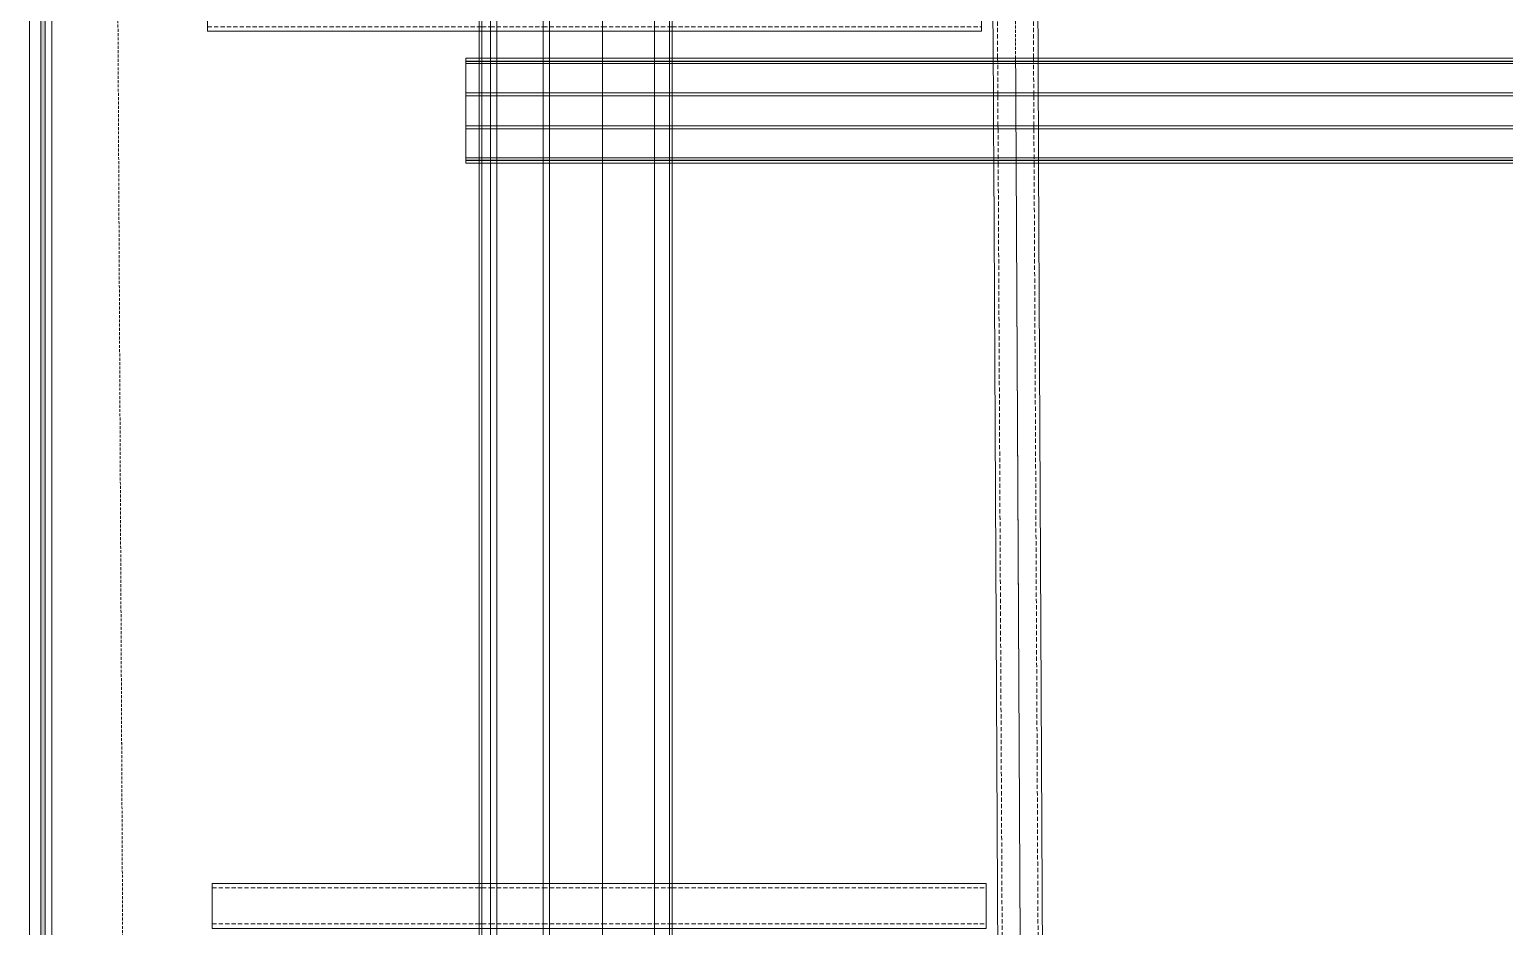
# Model space of a CAD drawing. Header units: centimetres. Extents: x -1906 to 5208, y -261 to 2955.
# Drawn here: x 1109.3 to 1273.7, y 629.8 to 729.8 of the extents above; entities that cross this region are included whole.
import ezdxf

# ---------------------------------------------------------------- set-up
doc = ezdxf.new("R2010")
doc.units = ezdxf.units.CM
doc.linetypes.add('_Overhead_2_', pattern=[0.47625, 0.3175, -0.15875])
doc.linetypes.add('Hidden', pattern=[0.714375, 0.47625, -0.238125])
for name, color, linetype, lineweight in [('A-FLOR', 7, 'Continuous', 18), ('A-WALL', 7, 'Continuous', 18), ('A-WALL-PATT', 7, 'Continuous', 50), ('S-BEAM', 7, 'Continuous', 18)]:
    doc.layers.add(name, color=color, linetype=linetype, lineweight=lineweight)

# ---------------------------------------------------------------- blocks, each defined once
blk = doc.blocks.new('Costanera Perfil Z - Parametrizado - h_22cm-V75-Planta Bodega almacenamiento insumos')
at = {"layer": 'S-BEAM', "color": 254, "lineweight": 9, "true_color": 0xcccccc}
for p, q in [((-5.84, 671.79), (-5.84, -2399.57)), ((-5.54, 671.79), (-5.54, -2399.57)), ((-5.5, -2399.57), (-5.5, 671.79)), ((-5.26, 671.79), (-5.26, -2399.57)), ((1.67, 671.79), (1.67, -2399.57)), ((2.01, 671.79), (2.01, -2399.57)), ((-2.01, -1595.08), (-2.01, -2384.34)), ((-1.67, -1595.08), (-1.67, -2384.34)), ((5.26, -1595.08), (5.26, -2384.34)), ((5.5, -1595.08), (5.5, -2384.34)), ((5.54, -1595.08), (5.54, -2384.34)), ((5.84, -1595.08), (5.84, -2384.34)), ((-2.01, -2384.34), (-2.01, -2396.84)), ((-1.67, -2384.34), (-1.67, -2396.84)), ((5.26, -2384.34), (5.26, -2396.84)), ((5.5, -2384.34), (5.5, -2396.84)), ((5.54, -2384.34), (5.54, -2396.84)), ((5.84, -2384.34), (5.84, -2396.84)), ((-2.01, -2396.84), (-2.01, -2399.57)), ((-1.67, -2396.84), (-1.67, -2399.57)), ((5.26, -2396.84), (5.26, -2399.57)), ((5.5, -2396.84), (5.5, -2399.57)), ((5.54, -2396.84), (5.54, -2399.57)), ((5.84, -2396.84), (5.84, -2399.57)), ((-5.5, -2399.57), (-5.84, -2399.57)), ((-5.84, -2399.57), (-5.54, -2399.57)), ((-5.5, -2399.57), (-5.26, -2399.57)), ((2.01, -2399.57), (-5.5, -2399.57)), ((-5.26, -2399.57), (1.67, -2399.57)), ((1.67, -2399.57), (-2.01, -2399.57)), ((-2.01, -2399.57), (-1.67, -2399.57)), ((-1.67, -2399.57), (1.67, -2399.57)), ((1.67, -2399.57), (-1.67, -2399.57)), ((-1.67, -2399.57), (1.67, -2399.57)), ((1.67, -2399.57), (2.01, -2399.57)), ((2.01, -2399.57), (1.67, -2399.57)), ((1.67, -2399.57), (2.01, -2399.57)), ((2.01, -2399.57), (5.5, -2399.57)), ((5.26, -2399.57), (2.01, -2399.57)), ((5.54, -2399.57), (5.26, -2399.57)), ((5.54, -2399.57), (5.84, -2399.57)), ((5.84, -2399.57), (5.54, -2399.57))]:
    blk.add_line(p, q, dxfattribs=at)
blk = doc.blocks.new('Costanera Perfil Z - Parametrizado - h_22cm-1857671-Planta Bodega almacenamiento insumos')
at = {"layer": 'S-BEAM', "color": 254, "lineweight": 9, "true_color": 0xcccccc}
for p, q in [((-10.75, 475.84), (-10.75, -13.52)), ((-10.75, 475.84), (-10.75, -13.52)), ((-10.45, 475.84), (-10.45, -13.52)), ((-10.45, 475.84), (-10.45, -13.52)), ((8.8, 475.84), (8.8, -13.52)), ((8.8, 475.84), (8.8, -13.52)), ((10.45, 475.84), (10.45, -13.52)), ((10.45, 475.84), (10.45, -13.52)), ((10.75, -13.52), (10.75, 475.84)), ((10.75, 475.84), (10.75, -13.52)), ((-8.8, -8.17), (-8.8, -13.52)), ((-8.8, -8.17), (-8.8, -13.52)), ((-10.75, -13.52), (-10.75, -17.34)), ((-10.75, -13.52), (-10.75, -17.34)), ((-10.45, -13.52), (-10.45, -17.34)), ((-10.45, -13.52), (-10.45, -17.34)), ((-8.8, -13.52), (-8.8, -17.34)), ((-8.8, -13.52), (-8.8, -17.34)), ((8.8, -13.52), (8.8, -17.34)), ((8.8, -13.52), (8.8, -17.34)), ((10.45, -13.52), (10.45, -17.34)), ((10.45, -13.52), (10.45, -17.34)), ((10.75, -17.34), (10.75, -13.52)), ((10.75, -13.52), (10.75, -17.34)), ((-10.75, -17.34), (-10.75, -17.69)), ((-10.75, -17.34), (-10.75, -17.69)), ((-10.75, -17.69), (-10.75, -21.02)), ((-10.75, -17.69), (-10.75, -21.02)), ((-10.45, -17.34), (-10.45, -17.69)), ((-10.45, -17.34), (-10.45, -17.69)), ((-10.45, -17.69), (-10.45, -21.02)), ((-10.45, -17.69), (-10.45, -21.02)), ((-8.8, -17.34), (-8.8, -17.69)), ((-8.8, -17.34), (-8.8, -17.69)), ((-8.8, -17.69), (-8.8, -21.02)), ((-8.8, -17.69), (-8.8, -21.02)), ((8.8, -17.34), (8.8, -17.69)), ((8.8, -17.34), (8.8, -17.69)), ((8.8, -17.69), (8.8, -21.02)), ((8.8, -17.69), (8.8, -21.02)), ((10.45, -17.34), (10.45, -17.69)), ((10.45, -17.34), (10.45, -17.69)), ((10.45, -17.69), (10.45, -21.02)), ((10.45, -17.69), (10.45, -21.02)), ((10.75, -17.69), (10.75, -17.34)), ((10.75, -17.34), (10.75, -17.69)), ((10.75, -21.02), (10.75, -17.69)), ((10.75, -17.69), (10.75, -21.02)), ((-10.75, -21.02), (-10.75, -21.37)), ((-10.75, -21.02), (-10.75, -21.37)), ((-10.45, -21.02), (-10.45, -21.37)), ((-10.45, -21.02), (-10.45, -21.37)), ((-8.8, -21.02), (-8.8, -21.37)), ((-8.8, -21.02), (-8.8, -21.37)), ((8.8, -21.02), (8.8, -21.37)), ((8.8, -21.02), (8.8, -21.37)), ((10.45, -21.02), (10.45, -21.37)), ((10.45, -21.02), (10.45, -21.37)), ((10.75, -21.37), (10.75, -21.02)), ((10.75, -21.02), (10.75, -21.37)), ((-10.75, -21.37), (-10.75, -25.2)), ((-10.75, -21.37), (-10.75, -25.2)), ((-10.45, -21.37), (-10.45, -25.2)), ((-10.45, -21.37), (-10.45, -25.2)), ((-8.8, -21.37), (-8.8, -25.2)), ((-8.8, -21.37), (-8.8, -25.2)), ((8.8, -21.37), (8.8, -25.2)), ((8.8, -21.37), (8.8, -25.2)), ((10.45, -21.37), (10.45, -25.2)), ((10.45, -21.37), (10.45, -25.2)), ((10.75, -25.2), (10.75, -21.37)), ((10.75, -21.37), (10.75, -25.2)), ((-10.75, -25.2), (-10.75, -164.73)), ((-10.75, -25.2), (-10.75, -164.73)), ((-10.45, -25.2), (-10.45, -164.73)), ((-10.45, -25.2), (-10.45, -164.73)), ((-8.8, -25.2), (-8.8, -164.73)), ((-8.8, -25.2), (-8.8, -164.73)), ((8.8, -25.2), (8.8, -164.73)), ((8.8, -25.2), (8.8, -164.73)), ((10.45, -25.2), (10.45, -164.73)), ((10.45, -25.2), (10.45, -164.73)), ((10.75, -164.73), (10.75, -25.2)), ((10.75, -25.2), (10.75, -164.73))]:
    blk.add_line(p, q, dxfattribs=at)
blk = doc.blocks.new('Costanera Perfil Z - Parametrizado - h_22cm-V80-Planta Bodega almacenamiento insumos')
at = {"layer": 'S-BEAM', "color": 254, "lineweight": 9, "true_color": 0xcccccc}
for p, q in [((-10.75, 475.75), (-10.75, -13.52)), ((-10.75, 475.75), (-10.75, -13.52)), ((-10.45, 475.75), (-10.45, -13.52)), ((-10.45, 475.75), (-10.45, -13.52)), ((8.8, 475.75), (8.8, -13.52)), ((8.8, 475.75), (8.8, -13.52)), ((10.45, 475.75), (10.45, -13.52)), ((10.45, 475.75), (10.45, -13.52)), ((10.75, -13.52), (10.75, 475.75)), ((10.75, 475.75), (10.75, -13.52)), ((-8.8, -8.17), (-8.8, -13.52)), ((-8.8, -8.17), (-8.8, -13.52)), ((-10.75, -13.52), (-10.75, -17.34)), ((-10.75, -13.52), (-10.75, -17.34)), ((-10.45, -13.52), (-10.45, -17.34)), ((-10.45, -13.52), (-10.45, -17.34)), ((-8.8, -13.52), (-8.8, -17.34)), ((-8.8, -13.52), (-8.8, -17.34)), ((8.8, -13.52), (8.8, -17.34)), ((8.8, -13.52), (8.8, -17.34)), ((10.45, -13.52), (10.45, -17.34)), ((10.45, -13.52), (10.45, -17.34)), ((10.75, -17.34), (10.75, -13.52)), ((10.75, -13.52), (10.75, -17.34)), ((-10.75, -17.34), (-10.75, -17.69)), ((-10.75, -17.34), (-10.75, -17.69)), ((-10.75, -17.69), (-10.75, -21.02)), ((-10.75, -17.69), (-10.75, -21.02)), ((-10.45, -17.34), (-10.45, -17.69)), ((-10.45, -17.34), (-10.45, -17.69)), ((-10.45, -17.69), (-10.45, -21.02)), ((-10.45, -17.69), (-10.45, -21.02)), ((-8.8, -17.34), (-8.8, -17.69)), ((-8.8, -17.34), (-8.8, -17.69)), ((-8.8, -17.69), (-8.8, -21.02)), ((-8.8, -17.69), (-8.8, -21.02)), ((8.8, -17.34), (8.8, -17.69)), ((8.8, -17.34), (8.8, -17.69)), ((8.8, -17.69), (8.8, -21.02)), ((8.8, -17.69), (8.8, -21.02)), ((10.45, -17.34), (10.45, -17.69)), ((10.45, -17.34), (10.45, -17.69)), ((10.45, -17.69), (10.45, -21.02)), ((10.45, -17.69), (10.45, -21.02)), ((10.75, -17.69), (10.75, -17.34)), ((10.75, -17.34), (10.75, -17.69)), ((10.75, -21.02), (10.75, -17.69)), ((10.75, -17.69), (10.75, -21.02)), ((-10.75, -21.02), (-10.75, -21.37)), ((-10.75, -21.02), (-10.75, -21.37)), ((-10.45, -21.02), (-10.45, -21.37)), ((-10.45, -21.02), (-10.45, -21.37)), ((-8.8, -21.02), (-8.8, -21.37)), ((-8.8, -21.02), (-8.8, -21.37)), ((8.8, -21.02), (8.8, -21.37)), ((8.8, -21.02), (8.8, -21.37)), ((10.45, -21.02), (10.45, -21.37)), ((10.45, -21.02), (10.45, -21.37)), ((10.75, -21.37), (10.75, -21.02)), ((10.75, -21.02), (10.75, -21.37)), ((-10.75, -21.37), (-10.75, -25.2)), ((-10.75, -21.37), (-10.75, -25.2)), ((-10.45, -21.37), (-10.45, -25.2)), ((-10.45, -21.37), (-10.45, -25.2)), ((-8.8, -21.37), (-8.8, -25.2)), ((-8.8, -21.37), (-8.8, -25.2)), ((8.8, -21.37), (8.8, -25.2)), ((8.8, -21.37), (8.8, -25.2)), ((10.45, -21.37), (10.45, -25.2)), ((10.45, -21.37), (10.45, -25.2)), ((10.75, -25.2), (10.75, -21.37)), ((10.75, -21.37), (10.75, -25.2)), ((-10.75, -25.2), (-10.75, -164.73)), ((-10.75, -25.2), (-10.75, -164.73)), ((-10.45, -25.2), (-10.45, -164.73)), ((-10.45, -25.2), (-10.45, -164.73)), ((-8.8, -25.2), (-8.8, -164.73)), ((-8.8, -25.2), (-8.8, -164.73)), ((8.8, -25.2), (8.8, -164.73)), ((8.8, -25.2), (8.8, -164.73)), ((10.45, -25.2), (10.45, -164.73)), ((10.45, -25.2), (10.45, -164.73)), ((10.75, -164.73), (10.75, -25.2)), ((10.75, -25.2), (10.75, -164.73))]:
    blk.add_line(p, q, dxfattribs=at)
blk = doc.blocks.new('Costanera Perfil Z - Parametrizado - h_22cm-1857643-Planta Bodega almacenamiento insumos')
at = {"layer": 'S-BEAM', "color": 254, "lineweight": 9, "true_color": 0xcccccc}
for p, q in [((-10.75, 476.93), (-10.75, -12.12)), ((-10.75, 476.93), (-10.75, -12.12)), ((-10.45, 476.93), (-10.45, -12.12)), ((-10.45, 476.93), (-10.45, -12.12)), ((8.8, 476.93), (8.8, -12.12)), ((8.8, 476.93), (8.8, -12.12)), ((10.45, 476.93), (10.45, -12.12)), ((10.45, 476.93), (10.45, -12.12)), ((10.75, -12.12), (10.75, 476.93)), ((10.75, 476.93), (10.75, -12.12)), ((-8.8, -6.77), (-8.8, -12.12)), ((-8.8, -6.77), (-8.8, -12.12)), ((-10.75, -12.12), (-10.75, -15.95)), ((-10.75, -12.12), (-10.75, -15.95)), ((-10.45, -12.12), (-10.45, -15.95)), ((-10.45, -12.12), (-10.45, -15.95)), ((-8.8, -12.12), (-8.8, -15.95)), ((-8.8, -12.12), (-8.8, -15.95)), ((8.8, -12.12), (8.8, -15.95)), ((8.8, -12.12), (8.8, -15.95)), ((10.45, -12.12), (10.45, -15.95)), ((10.45, -12.12), (10.45, -15.95)), ((10.75, -15.95), (10.75, -12.12)), ((10.75, -12.12), (10.75, -15.95)), ((-10.75, -15.95), (-10.75, -16.3)), ((-10.75, -15.95), (-10.75, -16.3)), ((-10.75, -16.3), (-10.75, -19.63)), ((-10.75, -16.3), (-10.75, -19.63)), ((-10.45, -15.95), (-10.45, -16.3)), ((-10.45, -15.95), (-10.45, -16.3)), ((-10.45, -16.3), (-10.45, -19.63)), ((-10.45, -16.3), (-10.45, -19.63)), ((-8.8, -15.95), (-8.8, -16.3)), ((-8.8, -15.95), (-8.8, -16.3)), ((-8.8, -16.3), (-8.8, -19.63)), ((-8.8, -16.3), (-8.8, -19.63)), ((8.8, -15.95), (8.8, -16.3)), ((8.8, -15.95), (8.8, -16.3)), ((8.8, -16.3), (8.8, -19.63)), ((8.8, -16.3), (8.8, -19.63)), ((10.45, -15.95), (10.45, -16.3)), ((10.45, -15.95), (10.45, -16.3)), ((10.45, -16.3), (10.45, -19.63)), ((10.45, -16.3), (10.45, -19.63)), ((10.75, -16.3), (10.75, -15.95)), ((10.75, -15.95), (10.75, -16.3)), ((10.75, -19.63), (10.75, -16.3)), ((10.75, -16.3), (10.75, -19.63)), ((-10.75, -19.63), (-10.75, -19.98)), ((-10.75, -19.63), (-10.75, -19.98)), ((-10.45, -19.63), (-10.45, -19.98)), ((-10.45, -19.63), (-10.45, -19.98)), ((-8.8, -19.63), (-8.8, -19.98)), ((-8.8, -19.63), (-8.8, -19.98)), ((8.8, -19.63), (8.8, -19.98)), ((8.8, -19.63), (8.8, -19.98)), ((10.45, -19.63), (10.45, -19.98)), ((10.45, -19.63), (10.45, -19.98)), ((10.75, -19.98), (10.75, -19.63)), ((10.75, -19.63), (10.75, -19.98)), ((-10.75, -19.98), (-10.75, -23.8)), ((-10.75, -19.98), (-10.75, -23.8)), ((-10.45, -19.98), (-10.45, -23.8)), ((-10.45, -19.98), (-10.45, -23.8)), ((-8.8, -19.98), (-8.8, -23.8)), ((-8.8, -19.98), (-8.8, -23.8)), ((8.8, -19.98), (8.8, -23.8)), ((8.8, -19.98), (8.8, -23.8)), ((10.45, -19.98), (10.45, -23.8)), ((10.45, -19.98), (10.45, -23.8)), ((10.75, -23.8), (10.75, -19.98)), ((10.75, -19.98), (10.75, -23.8)), ((-10.75, -23.8), (-10.75, -163.34)), ((-10.75, -23.8), (-10.75, -163.34)), ((-10.45, -23.8), (-10.45, -163.34)), ((-10.45, -23.8), (-10.45, -163.34)), ((-8.8, -23.8), (-8.8, -163.34)), ((-8.8, -23.8), (-8.8, -163.34)), ((8.8, -23.8), (8.8, -163.34)), ((8.8, -23.8), (8.8, -163.34)), ((10.45, -23.8), (10.45, -163.34)), ((10.45, -23.8), (10.45, -163.34)), ((10.75, -163.34), (10.75, -23.8)), ((10.75, -23.8), (10.75, -163.34))]:
    blk.add_line(p, q, dxfattribs=at)
blk = doc.blocks.new('Costanera Perfil Z - Parametrizado - h_22cm-1857615-Planta Bodega almacenamiento insumos')
at = {"layer": 'S-BEAM', "color": 254, "lineweight": 9, "true_color": 0xcccccc}
for p, q in [((8.8, 335.62), (8.8, -12.82)), ((8.8, 335.62), (8.8, -12.82)), ((10.45, 335.62), (10.45, -12.82)), ((10.75, -12.82), (10.75, 335.62)), ((-10.75, -9.68), (-10.75, -12.82)), ((-10.75, -9.77), (-10.75, -12.82)), ((-10.45, -9.77), (-10.45, -12.82)), ((-10.45, -9.77), (-10.45, -12.82)), ((-8.8, -9.77), (-8.8, -12.82)), ((-8.8, -9.77), (-8.8, -12.82)), ((10.45, -9.68), (10.45, -12.82)), ((10.75, -9.77), (10.75, -12.82)), ((-10.75, -12.82), (-10.75, -16.65)), ((-10.75, -12.82), (-10.75, -16.65)), ((-10.45, -12.82), (-10.45, -16.65)), ((-10.45, -12.82), (-10.45, -16.65)), ((-8.8, -12.82), (-8.8, -16.65)), ((-8.8, -12.82), (-8.8, -16.65)), ((8.8, -12.82), (8.8, -16.65)), ((8.8, -12.82), (8.8, -16.65)), ((10.45, -12.82), (10.45, -16.65)), ((10.45, -12.82), (10.45, -16.65)), ((10.75, -16.65), (10.75, -12.82)), ((10.75, -12.82), (10.75, -16.65)), ((-10.75, -16.65), (-10.75, -16.99)), ((-10.75, -16.65), (-10.75, -16.99)), ((-10.75, -16.99), (-10.75, -20.33)), ((-10.75, -16.99), (-10.75, -20.33)), ((-10.45, -16.65), (-10.45, -16.99)), ((-10.45, -16.65), (-10.45, -16.99)), ((-10.45, -16.99), (-10.45, -20.33)), ((-10.45, -16.99), (-10.45, -20.33)), ((-8.8, -16.65), (-8.8, -16.99)), ((-8.8, -16.65), (-8.8, -16.99)), ((-8.8, -16.99), (-8.8, -20.33)), ((-8.8, -16.99), (-8.8, -20.33)), ((8.8, -16.65), (8.8, -16.99)), ((8.8, -16.65), (8.8, -16.99)), ((8.8, -16.99), (8.8, -20.33)), ((8.8, -16.99), (8.8, -20.33)), ((10.45, -16.65), (10.45, -16.99)), ((10.45, -16.65), (10.45, -16.99)), ((10.45, -16.99), (10.45, -20.33)), ((10.45, -16.99), (10.45, -20.33)), ((10.75, -16.99), (10.75, -16.65)), ((10.75, -16.65), (10.75, -16.99)), ((10.75, -20.33), (10.75, -16.99)), ((10.75, -16.99), (10.75, -20.33)), ((-10.75, -20.33), (-10.75, -20.67)), ((-10.75, -20.33), (-10.75, -20.67)), ((-10.75, -20.67), (-10.75, -24.5)), ((-10.75, -20.67), (-10.75, -24.5)), ((-10.45, -20.33), (-10.45, -20.67)), ((-10.45, -20.33), (-10.45, -20.67)), ((-10.45, -20.67), (-10.45, -24.5)), ((-10.45, -20.67), (-10.45, -24.5)), ((-8.8, -20.33), (-8.8, -20.67)), ((-8.8, -20.33), (-8.8, -20.67)), ((-8.8, -20.67), (-8.8, -24.5)), ((-8.8, -20.67), (-8.8, -24.5)), ((8.8, -20.33), (8.8, -20.67)), ((8.8, -20.33), (8.8, -20.67)), ((8.8, -20.67), (8.8, -24.5)), ((8.8, -20.67), (8.8, -24.5)), ((10.45, -20.33), (10.45, -20.67)), ((10.45, -20.33), (10.45, -20.67)), ((10.45, -20.67), (10.45, -24.5)), ((10.45, -20.67), (10.45, -24.5)), ((10.75, -20.67), (10.75, -20.33)), ((10.75, -20.33), (10.75, -20.67)), ((10.75, -24.5), (10.75, -20.67)), ((10.75, -20.67), (10.75, -24.5)), ((-10.75, -24.5), (-10.75, -104.93)), ((-10.75, -24.5), (-10.75, -104.84)), ((-10.45, -24.5), (-10.45, -104.84)), ((-10.45, -24.5), (-10.45, -104.84)), ((-8.8, -24.5), (-8.8, -104.84)), ((-8.8, -24.5), (-8.8, -104.84)), ((8.8, -24.5), (8.8, -164.04)), ((8.8, -24.5), (8.8, -164.04)), ((10.45, -24.5), (10.45, -164.04)), ((10.45, -24.5), (10.45, -104.93)), ((10.75, -164.04), (10.75, -24.5)), ((10.75, -24.5), (10.75, -104.84)), ((-10.75, -105.15), (-10.75, -105.28)), ((-10.75, -105.15), (-10.75, -105.28)), ((-10.45, -105.15), (-10.45, -105.28)), ((-10.45, -105.15), (-10.45, -105.28)), ((-8.8, -105.15), (-8.8, -105.28)), ((-8.8, -105.15), (-8.8, -105.28)), ((10.75, -105.08), (10.75, -105.2)), ((-10.75, -105.36), (-10.75, -105.51)), ((-10.75, -105.36), (-10.75, -105.51)), ((-10.75, -105.59), (-10.75, -108.85)), ((-10.75, -105.59), (-10.75, -108.85)), ((-10.45, -105.36), (-10.45, -105.51)), ((-10.45, -105.36), (-10.45, -105.51)), ((-10.45, -105.59), (-10.45, -108.85)), ((-10.45, -105.59), (-10.45, -108.85)), ((-8.8, -105.36), (-8.8, -105.51)), ((-8.8, -105.36), (-8.8, -105.51)), ((-8.8, -105.6), (-8.8, -108.85)), ((-8.8, -105.6), (-8.8, -108.85)), ((10.45, -105.28), (10.45, -105.41)), ((10.45, -105.51), (10.45, -105.65)), ((10.45, -105.75), (10.45, -109)), ((10.75, -105.28), (10.75, -105.41)), ((10.75, -105.51), (10.75, -105.65)), ((10.75, -105.75), (10.75, -109)), ((-10.75, -108.94), (-10.75, -109.1)), ((-10.75, -108.94), (-10.75, -109.1)), ((-10.75, -109.18), (-10.75, -109.33)), ((-10.75, -109.18), (-10.75, -109.33)), ((-10.75, -109.4), (-10.75, -109.53)), ((-10.75, -109.4), (-10.75, -109.53)), ((-10.45, -108.94), (-10.45, -109.1)), ((-10.45, -108.94), (-10.45, -109.1)), ((-10.45, -109.18), (-10.45, -109.33)), ((-10.45, -109.18), (-10.45, -109.33)), ((-10.45, -109.4), (-10.45, -109.53)), ((-10.45, -109.4), (-10.45, -109.53)), ((-8.8, -108.94), (-8.8, -109.1)), ((-8.8, -108.94), (-8.8, -109.1)), ((-8.8, -109.18), (-8.8, -109.33)), ((-8.8, -109.18), (-8.8, -109.33)), ((-8.8, -109.4), (-8.8, -109.53)), ((-8.8, -109.4), (-8.8, -109.53)), ((10.45, -109.1), (10.45, -109.23)), ((10.75, -109.1), (10.75, -109.24)), ((10.75, -109.33), (10.75, -109.45))]:
    blk.add_line(p, q, dxfattribs=at)
blk = doc.blocks.new('Costanera Perfil Z - Parametrizado - h_22cm-1857587-Planta Bodega almacenamiento insumos')
at = {"layer": 'S-BEAM', "color": 254, "lineweight": 9, "true_color": 0xcccccc}
for p, q in [((-10.75, -10.68), (-10.75, -13.73)), ((-10.75, -10.68), (-10.75, -13.73)), ((-10.45, -10.68), (-10.45, -13.73)), ((-10.45, -10.68), (-10.45, -13.73)), ((-8.8, -10.68), (-8.8, -13.73)), ((-8.8, -10.68), (-8.8, -13.73)), ((8.8, -10.68), (8.8, -13.73)), ((8.8, -10.68), (8.8, -13.73)), ((10.45, -10.68), (10.45, -13.73)), ((10.45, -10.68), (10.45, -13.73)), ((10.75, -13.73), (10.75, -10.68)), ((10.75, -10.68), (10.75, -13.73)), ((-10.75, -13.73), (-10.75, -17.56)), ((-10.75, -13.73), (-10.75, -17.56)), ((-10.45, -13.73), (-10.45, -17.56)), ((-10.45, -13.73), (-10.45, -17.56)), ((-8.8, -13.73), (-8.8, -17.56)), ((-8.8, -13.73), (-8.8, -17.56)), ((8.8, -13.73), (8.8, -17.56)), ((8.8, -13.73), (8.8, -17.56)), ((10.45, -13.73), (10.45, -17.56)), ((10.45, -13.73), (10.45, -17.56)), ((10.75, -17.56), (10.75, -13.73)), ((10.75, -13.73), (10.75, -17.56)), ((-10.75, -17.56), (-10.75, -17.91)), ((-10.75, -17.56), (-10.75, -17.91)), ((-10.75, -17.91), (-10.75, -21.24)), ((-10.75, -17.91), (-10.75, -21.24)), ((-10.45, -17.56), (-10.45, -17.91)), ((-10.45, -17.56), (-10.45, -17.91)), ((-10.45, -17.91), (-10.45, -21.24)), ((-10.45, -17.91), (-10.45, -21.24)), ((-8.8, -17.56), (-8.8, -17.91)), ((-8.8, -17.56), (-8.8, -17.91)), ((-8.8, -17.91), (-8.8, -21.24)), ((-8.8, -17.91), (-8.8, -21.24)), ((8.8, -17.56), (8.8, -17.91)), ((8.8, -17.56), (8.8, -17.91)), ((8.8, -17.91), (8.8, -21.24)), ((8.8, -17.91), (8.8, -21.24)), ((10.45, -17.56), (10.45, -17.91)), ((10.45, -17.56), (10.45, -17.91)), ((10.45, -17.91), (10.45, -21.24)), ((10.45, -17.91), (10.45, -21.24)), ((10.75, -17.91), (10.75, -17.56)), ((10.75, -17.56), (10.75, -17.91)), ((10.75, -21.24), (10.75, -17.91)), ((10.75, -17.91), (10.75, -21.24)), ((-10.75, -21.24), (-10.75, -21.59)), ((-10.75, -21.24), (-10.75, -21.59)), ((-10.45, -21.24), (-10.45, -21.59)), ((-10.45, -21.24), (-10.45, -21.59)), ((-8.8, -21.24), (-8.8, -21.59)), ((-8.8, -21.24), (-8.8, -21.59)), ((8.8, -21.24), (8.8, -21.59)), ((8.8, -21.24), (8.8, -21.59)), ((10.45, -21.24), (10.45, -21.59)), ((10.45, -21.24), (10.45, -21.59)), ((10.75, -21.59), (10.75, -21.24)), ((10.75, -21.24), (10.75, -21.59)), ((-10.75, -21.59), (-10.75, -25.41)), ((-10.75, -21.59), (-10.75, -25.41)), ((-10.45, -21.59), (-10.45, -25.41)), ((-10.45, -21.59), (-10.45, -25.41)), ((-8.8, -21.59), (-8.8, -25.41)), ((-8.8, -21.59), (-8.8, -25.41)), ((8.8, -21.59), (8.8, -25.41)), ((8.8, -21.59), (8.8, -25.41)), ((10.45, -21.59), (10.45, -25.41)), ((10.45, -21.59), (10.45, -25.41)), ((10.75, -25.41), (10.75, -21.59)), ((10.75, -21.59), (10.75, -25.41)), ((-10.75, -25.41), (-10.75, -105.75)), ((-10.75, -25.41), (-10.75, -105.75)), ((-10.45, -25.41), (-10.45, -105.75)), ((-10.45, -25.41), (-10.45, -105.75)), ((-8.8, -25.41), (-8.8, -105.75)), ((-8.8, -25.41), (-8.8, -105.75)), ((8.8, -25.41), (8.8, -105.75)), ((8.8, -25.41), (8.8, -105.75)), ((10.45, -25.41), (10.45, -105.75)), ((10.45, -25.41), (10.45, -105.75)), ((10.75, -105.75), (10.75, -25.41)), ((10.75, -25.41), (10.75, -105.75)), ((-10.75, -106.06), (-10.75, -106.19)), ((-10.75, -106.06), (-10.75, -106.19)), ((-10.75, -106.77), (-10.75, -106.92)), ((-10.75, -106.77), (-10.75, -106.92)), ((-10.45, -106.06), (-10.45, -106.19)), ((-10.45, -106.06), (-10.45, -106.19)), ((-10.45, -106.77), (-10.45, -106.92)), ((-10.45, -106.77), (-10.45, -106.92)), ((-8.8, -106.07), (-8.8, -106.19)), ((-8.8, -106.07), (-8.8, -106.19)), ((-8.8, -106.78), (-8.8, -106.92)), ((-8.8, -106.78), (-8.8, -106.92)), ((8.8, -106.69), (8.8, -106.82)), ((8.8, -106.69), (8.8, -106.82)), ((10.45, -106.69), (10.45, -106.83)), ((10.45, -106.69), (10.45, -106.83)), ((10.75, -106.11), (10.75, -105.99)), ((10.75, -105.99), (10.75, -106.11)), ((10.75, -106.83), (10.75, -106.69)), ((10.75, -106.69), (10.75, -106.83)), ((-10.75, -107.03), (-10.75, -109.26)), ((-10.75, -107.03), (-10.75, -109.26)), ((-10.45, -107.03), (-10.45, -109.26)), ((-10.45, -107.03), (-10.45, -109.26)), ((-8.8, -107.03), (-8.8, -109.26)), ((-8.8, -107.03), (-8.8, -109.26)), ((8.8, -107.17), (8.8, -109.4)), ((8.8, -107.17), (8.8, -109.4)), ((10.45, -107.17), (10.45, -109.41)), ((10.45, -107.17), (10.45, -109.41)), ((10.75, -109.41), (10.75, -107.17)), ((10.75, -107.17), (10.75, -109.41)), ((-10.75, -109.35), (-10.75, -109.51)), ((-10.75, -109.35), (-10.75, -109.51)), ((-10.75, -109.59), (-10.75, -109.74)), ((-10.75, -109.59), (-10.75, -109.74)), ((-10.45, -109.35), (-10.45, -109.51)), ((-10.45, -109.35), (-10.45, -109.51)), ((-10.45, -109.59), (-10.45, -109.74)), ((-10.45, -109.59), (-10.45, -109.74)), ((-8.8, -109.35), (-8.8, -109.51)), ((-8.8, -109.35), (-8.8, -109.51)), ((-8.8, -109.59), (-8.8, -109.74)), ((-8.8, -109.59), (-8.8, -109.74)), ((8.8, -109.51), (8.8, -109.64)), ((8.8, -109.51), (8.8, -109.64)), ((10.45, -109.51), (10.45, -109.65)), ((10.45, -109.51), (10.45, -109.65)), ((10.75, -109.65), (10.75, -109.51)), ((10.75, -109.51), (10.75, -109.65)), ((-10.75, -110.31), (-10.75, -110.44)), ((-10.75, -110.31), (-10.75, -110.44)), ((-10.45, -110.31), (-10.45, -110.44)), ((-10.45, -110.31), (-10.45, -110.44)), ((-8.8, -110.31), (-8.8, -110.44)), ((-8.8, -110.31), (-8.8, -110.44)), ((10.75, -110.36), (10.75, -110.24)), ((10.75, -110.24), (10.75, -110.36))]:
    blk.add_line(p, q, dxfattribs=at)
blk = doc.blocks.new('PQ_RVR_EST-01_ZZ_ZZ_MO_T_A_rvt-2-Planta Bodega almacenamiento insumos')
at = {"layer": 'S-BEAM', "color": 254, "lineweight": 9, "true_color": 0xcccccc}
for p, q in [((-4924.2, 1217.71), (-4924.2, 726.56)), ((-4923.49, 1217.71), (-4923.49, 726.56)), ((-4930.09, 736.3), (-4930.09, 726.56)), ((-4930.09, 736.3), (-4930.09, 726.56)), ((-4930.09, 736.3), (-4930.09, 726.56)), ((-4924.2, 736.3), (-4924.2, 726.56)), ((-4923.49, 726.56), (-4923.49, 736.3)), ((-4917.59, 726.56), (-4917.59, 736.3)), ((-4917.59, 736.3), (-4917.59, 726.56)), ((-4917.59, 736.3), (-4917.59, 726.56)), ((-4930.09, 731.38), (-4930.09, 726.56)), ((-4917.59, 731.38), (-4917.59, 726.56)), ((-4930.09, 726.56), (-4930.09, 721.97)), ((-4930.09, 726.56), (-4930.09, 722.73)), ((-4930.09, 726.56), (-4930.09, 722.73)), ((-4930.09, 726.56), (-4930.09, 722.18)), ((-4924.2, 726.56), (-4924.2, 722.73)), ((-4924.2, 726.56), (-4924.2, 722.18)), ((-4923.49, 722.18), (-4923.49, 726.56)), ((-4923.49, 726.56), (-4923.49, 722.73)), ((-4917.59, 722.18), (-4917.59, 726.56)), ((-4917.59, 726.56), (-4917.59, 721.97)), ((-4917.59, 726.56), (-4917.59, 722.73)), ((-4917.59, 726.56), (-4917.59, 722.73)), ((-4930.09, 722.73), (-4930.09, 722.38)), ((-4930.09, 722.73), (-4930.09, 722.38)), ((-4930.09, 722.38), (-4930.09, 719.05)), ((-4930.09, 722.38), (-4930.09, 719.05)), ((-4930.09, 722.18), (-4930.09, 719.05)), ((-4930.09, 721.97), (-4930.09, 719.05)), ((-4924.2, 722.73), (-4924.2, 722.38)), ((-4924.2, 722.38), (-4924.2, 719.05)), ((-4924.2, 722.18), (-4924.2, 719.05)), ((-4923.49, 722.73), (-4923.49, 722.38)), ((-4923.49, 722.38), (-4923.49, 719.05)), ((-4923.49, 719.05), (-4923.49, 722.18)), ((-4917.59, 722.73), (-4917.59, 722.38)), ((-4917.59, 722.73), (-4917.59, 722.38)), ((-4917.59, 722.38), (-4917.59, 719.05)), ((-4917.59, 722.38), (-4917.59, 719.05)), ((-4917.59, 719.05), (-4917.59, 722.18)), ((-4917.59, 721.97), (-4917.59, 719.05)), ((-4930.09, 719.05), (-4930.09, 718.7)), ((-4930.09, 719.05), (-4930.09, 718.7)), ((-4930.09, 719.05), (-4930.09, 718.7)), ((-4930.09, 719.05), (-4930.09, 718.7)), ((-4930.09, 718.7), (-4930.09, 575.34)), ((-4930.09, 718.7), (-4930.09, 714.87)), ((-4930.09, 718.7), (-4930.09, 714.87)), ((-4930.09, 718.7), (-4930.09, 575.34)), ((-4924.2, 719.05), (-4924.2, 718.7)), ((-4924.2, 719.05), (-4924.2, 718.7)), ((-4924.2, 718.7), (-4924.2, 714.87)), ((-4924.2, 718.7), (-4924.2, 575.34)), ((-4923.49, 718.7), (-4923.49, 719.05)), ((-4923.49, 719.05), (-4923.49, 718.7)), ((-4923.49, 575.34), (-4923.49, 718.7)), ((-4923.49, 718.7), (-4923.49, 714.87)), ((-4917.59, 718.7), (-4917.59, 719.05)), ((-4917.59, 719.05), (-4917.59, 718.7)), ((-4917.59, 719.05), (-4917.59, 718.7)), ((-4917.59, 719.05), (-4917.59, 718.7)), ((-4917.59, 575.34), (-4917.59, 718.7)), ((-4917.59, 718.7), (-4917.59, 575.34)), ((-4917.59, 718.7), (-4917.59, 714.87)), ((-4917.59, 718.7), (-4917.59, 714.87)), ((-4930.09, 714.87), (-4930.09, 575.34)), ((-4930.09, 714.87), (-4930.09, 575.34)), ((-4924.2, 714.87), (-4924.2, 575.34)), ((-4923.49, 714.87), (-4923.49, 575.34)), ((-4917.59, 714.87), (-4917.59, 575.34)), ((-4917.59, 714.87), (-4917.59, 575.34))]:
    blk.add_line(p, q, dxfattribs=at)
for name, p in [('Costanera Perfil Z - Parametrizado - h_22cm-1857671-Planta Bodega almacenamiento insumos', (-4920.59, 740.07)), ('Costanera Perfil Z - Parametrizado - h_22cm-V80-Planta Bodega almacenamiento insumos', (-4920.59, 740.07)), ('Costanera Perfil Z - Parametrizado - h_22cm-1857643-Planta Bodega almacenamiento insumos', (-4920.59, 738.68)), ('Costanera Perfil Z - Parametrizado - h_22cm-1857615-Planta Bodega almacenamiento insumos', (-4920.59, 739.38)), ('Costanera Perfil Z - Parametrizado - h_22cm-1857587-Planta Bodega almacenamiento insumos', (-4920.59, 740.29))]:
    blk.add_blockref(name, p, dxfattribs=at)
at = {"layer": 'S-BEAM', "color": 254, "lineweight": 9, "true_color": 0xcccccc, "rotation": 269.9999999999998}
blk.add_blockref('Costanera Perfil Z - Parametrizado - h_22cm-V75-Planta Bodega almacenamiento insumos', (-2533.25, 720.72), dxfattribs=at)
blk = doc.blocks.new('HSS Rectangular - 50 x 120-1968206-Planta Bodega almacenamiento insumos')
at = {"layer": 'S-BEAM', "color": 254, "lineweight": 9, "true_color": 0xcccccc}
for p, q in [((-15.13, 2.5), (-154.67, 2.5)), ((-11.3, 2.5), (-15.13, 2.5)), ((-10.96, 2.5), (-11.3, 2.5)), ((-7.62, 2.5), (-10.96, 2.5)), ((-7.28, 2.5), (-7.62, 2.5)), ((-3.45, 2.5), (-7.28, 2.5)), ((345, 2.5), (-3.45, 2.5)), ((-154.69, -2.5), (-15.16, -2.5)), ((-15.16, -2.5), (-11.33, -2.5)), ((-11.33, -2.5), (-10.98, -2.5)), ((-10.98, -2.5), (-7.65, -2.5)), ((-7.65, -2.5), (-7.3, -2.5)), ((-7.3, -2.5), (-3.48, -2.5)), ((-3.48, -2.5), (344.97, -2.5))]:
    blk.add_line(p, q, dxfattribs=at)
at = {"layer": 'S-BEAM', "color": 254, "linetype": 'Hidden', "lineweight": 9, "true_color": 0xcccccc}
for p, q in [((-15.13, 2), (-154.67, 2)), ((-11.31, 2), (-15.13, 2)), ((-10.96, 2), (-11.31, 2)), ((-7.63, 2), (-10.96, 2)), ((-7.28, 2), (-7.63, 2)), ((-3.45, 2), (-7.28, 2)), ((344.99, 2), (-3.45, 2)), ((-15.15, -2), (-154.69, -2)), ((-11.33, -2), (-15.15, -2)), ((-10.98, -2), (-11.33, -2)), ((-7.65, -2), (-10.98, -2)), ((-7.3, -2), (-7.65, -2)), ((-3.47, -2), (-7.3, -2)), ((344.97, -2), (-3.47, -2))]:
    blk.add_line(p, q, dxfattribs=at)
blk = doc.blocks.new('HSS Rectangular - 50 x 120-V156-Planta Bodega almacenamiento insumos')
at = {"layer": 'S-BEAM', "color": 254, "lineweight": 9, "true_color": 0xcccccc}
for p, q in [((-6.24, 2.5), (-41.22, 2.5)), ((-41.22, 2.5), (-41.22, 2.47)), ((-41.22, 2.5), (-41.22, 1.55)), ((-41.22, 2.47), (-41.22, 2.37)), ((-41.22, 2.37), (-41.22, 2.22)), ((-41.22, 2.22), (-41.22, 2.02)), ((-41.22, 1.97), (-41.22, 2)), ((-41.22, 1.97), (-41.22, 2)), ((-41.22, 1.87), (-41.22, 1.97)), ((-41.22, 1.87), (-41.22, 1.97)), ((-41.22, 1.72), (-41.22, 1.55)), ((-41.22, 1.55), (-41.22, 1.72)), ((-41.22, 1.55), (-41.22, 1.72)), ((-5.94, 2.5), (-6.24, 2.5)), ((-4.29, 2.5), (-5.94, 2.5)), ((1.51, 2.5), (-4.29, 2.5)), ((7.4, 2.5), (1.51, 2.5)), ((8.11, 2.5), (7.4, 2.5)), ((13.3, 2.5), (8.11, 2.5)), ((14.01, 2.5), (13.3, 2.5)), ((14.95, 2.5), (14.01, 2.5)), ((15.25, 2.5), (14.95, 2.5)), ((45, 2.5), (15.25, 2.5)), ((45, 1.55), (45, 2.5)), ((45, 2.47), (45, 2.5)), ((45, 2.37), (45, 2.47)), ((45, 2.22), (45, 2.37)), ((45, 2.02), (45, 2.22)), ((45, 2), (45, 1.97)), ((45, 2), (45, 1.97)), ((45, 1.97), (45, 1.87)), ((45, 1.97), (45, 1.87)), ((45, 1.55), (45, 1.72)), ((45, 1.72), (45, 1.55)), ((45, 1.72), (45, 1.55)), ((-41.22, -1.55), (-41.22, 1.55)), ((-41.22, 1.52), (-41.22, -1.18)), ((-41.22, 1.29), (-41.22, 1.52)), ((-41.22, 1.29), (-41.22, 1.52)), ((-41.22, 1.05), (-41.22, 1.29)), ((-41.22, 1.05), (-41.22, 1.29)), ((-41.22, -1.05), (-41.22, 1.05)), ((-41.22, 1.05), (-41.22, -1.05)), ((45, 1.55), (45, -1.55)), ((45, -1.18), (45, 1.52)), ((45, 1.52), (45, 1.05)), ((45, 1.52), (45, 1.05)), ((45, -1.05), (45, 1.05)), ((45, 1.05), (45, -1.05)), ((-41.22, -1.29), (-41.22, -1.05)), ((-41.22, -1.29), (-41.22, -1.05)), ((-41.22, -1.29), (-41.22, -1.52)), ((-41.22, -1.52), (-41.22, -1.29)), ((-41.22, -1.52), (-41.22, -1.29)), ((-41.22, -1.55), (-41.22, -1.72)), ((-41.22, -1.55), (-41.22, -2.5)), ((-41.22, -1.72), (-41.22, -1.55)), ((-41.22, -1.72), (-41.22, -1.55)), ((45, -1.05), (45, -1.29)), ((45, -1.05), (45, -1.29)), ((45, -1.52), (45, -1.29)), ((45, -1.29), (45, -1.52)), ((45, -1.29), (45, -1.52)), ((45, -2.5), (45, -1.55)), ((45, -1.72), (45, -1.55)), ((45, -1.55), (45, -1.72)), ((45, -1.55), (45, -1.72)), ((-41.22, -1.97), (-41.22, -1.87)), ((-41.22, -1.97), (-41.22, -1.87)), ((-41.22, -2), (-41.22, -1.97)), ((-41.22, -2), (-41.22, -1.97)), ((-41.22, -2.03), (-41.22, -2.22)), ((-41.22, -2.22), (-41.22, -2.37)), ((-41.22, -2.37), (-41.22, -2.47)), ((-41.22, -2.47), (-41.22, -2.5)), ((-41.22, -2.5), (-6.24, -2.5)), ((-6.24, -2.5), (-5.94, -2.5)), ((-5.94, -2.5), (-4.29, -2.5)), ((-4.29, -2.5), (1.51, -2.5)), ((1.51, -2.5), (7.4, -2.5)), ((7.4, -2.5), (8.11, -2.5)), ((8.11, -2.5), (13.3, -2.5)), ((13.3, -2.5), (14.01, -2.5)), ((14.01, -2.5), (14.95, -2.5)), ((14.95, -2.5), (15.25, -2.5)), ((15.25, -2.5), (45, -2.5)), ((45, -1.87), (45, -1.97)), ((45, -1.87), (45, -1.97)), ((45, -1.97), (45, -2)), ((45, -1.97), (45, -2)), ((45, -2.22), (45, -2.03)), ((45, -2.37), (45, -2.22)), ((45, -2.5), (45, -2.37))]:
    blk.add_line(p, q, dxfattribs=at)
at = {"layer": 'S-BEAM', "color": 254, "linetype": 'Hidden', "lineweight": 9, "true_color": 0xcccccc}
for p, q in [((-6.24, 2), (-41.22, 2)), ((-5.94, 2), (-6.24, 2)), ((-4.29, 2), (-5.94, 2)), ((1.51, 2), (-4.29, 2)), ((7.4, 2), (1.51, 2)), ((8.11, 2), (7.4, 2)), ((13.3, 2), (8.11, 2)), ((14.01, 2), (13.3, 2)), ((14.95, 2), (14.01, 2)), ((15.25, 2), (14.95, 2)), ((45, 2), (15.25, 2)), ((-6.24, -2), (-41.22, -2)), ((-5.94, -2), (-6.24, -2)), ((-4.29, -2), (-5.94, -2)), ((1.51, -2), (-4.29, -2)), ((7.4, -2), (1.51, -2)), ((8.11, -2), (7.4, -2)), ((13.3, -2), (8.11, -2)), ((14.01, -2), (13.3, -2)), ((14.95, -2), (14.01, -2)), ((15.25, -2), (14.95, -2)), ((45, -2), (15.25, -2))]:
    blk.add_line(p, q, dxfattribs=at)
blk = doc.blocks.new('HSS Rectangular - 50 x 120-V157-Planta Bodega almacenamiento insumos')
at = {"layer": 'S-BEAM', "color": 254, "lineweight": 9, "true_color": 0xcccccc}
for p, q in [((-6.75, 2.5), (-41.22, 2.5)), ((-41.22, 2.5), (-41.22, 2.47)), ((-41.22, 2.5), (-41.22, 1.55)), ((-41.22, 2.47), (-41.22, 2.37)), ((-41.22, 2.37), (-41.22, 2.22)), ((-41.22, 2.22), (-41.22, 2.02)), ((-41.22, 1.97), (-41.22, 2)), ((-41.22, 1.87), (-41.22, 2)), ((-41.22, 1.87), (-41.22, 1.97)), ((-41.22, 1.72), (-41.22, 1.55)), ((-41.22, 1.55), (-41.22, 1.72)), ((-41.22, 1.55), (-41.22, 1.72)), ((-6.45, 2.5), (-6.75, 2.5)), ((-4.8, 2.5), (-6.45, 2.5)), ((0.99, 2.5), (-4.8, 2.5)), ((6.89, 2.5), (0.99, 2.5)), ((7.6, 2.5), (6.89, 2.5)), ((12.79, 2.5), (7.6, 2.5)), ((13.49, 2.5), (12.79, 2.5)), ((14.44, 2.5), (13.49, 2.5)), ((14.74, 2.5), (14.44, 2.5)), ((45, 2.5), (14.74, 2.5)), ((45, 1.55), (45, 2.5)), ((45, 2.47), (45, 2.5)), ((45, 2.37), (45, 2.47)), ((45, 2.22), (45, 2.37)), ((45, 2.02), (45, 2.22)), ((45, 2), (45, 1.97)), ((45, 2), (45, 1.97)), ((45, 1.97), (45, 1.87)), ((45, 1.97), (45, 1.87)), ((45, 1.55), (45, 1.72)), ((45, 1.72), (45, 1.55)), ((45, 1.72), (45, 1.55)), ((-41.22, -1.55), (-41.22, 1.55)), ((-41.22, 1.52), (-41.22, -1.52)), ((-41.22, 1.29), (-41.22, 1.52)), ((-41.22, 1.29), (-41.22, 1.52)), ((-41.22, 1.05), (-41.22, 1.29)), ((-41.22, 1.05), (-41.22, 1.29)), ((-41.22, -1.05), (-41.22, 1.05)), ((-41.22, 1.05), (-41.22, -1.05)), ((45, 1.55), (45, -1.55)), ((45, -1.52), (45, 1.52)), ((45, 1.52), (45, 1.29)), ((45, 1.52), (45, 1.29)), ((45, 1.29), (45, 1.05)), ((45, 1.29), (45, 1.05)), ((45, -1.05), (45, 1.05)), ((45, 1.05), (45, -1.05)), ((-41.22, -1.29), (-41.22, -1.05)), ((-41.22, -1.29), (-41.22, -1.05)), ((-41.22, -1.52), (-41.22, -1.29)), ((-41.22, -1.52), (-41.22, -1.29)), ((-41.22, -1.55), (-41.22, -1.72)), ((-41.22, -1.55), (-41.22, -2.5)), ((-41.22, -1.72), (-41.22, -1.55)), ((-41.22, -1.72), (-41.22, -1.55)), ((45, -1.05), (45, -1.29)), ((45, -1.05), (45, -1.29)), ((45, -1.29), (45, -1.52)), ((45, -1.29), (45, -1.52)), ((45, -2.5), (45, -1.55)), ((45, -1.72), (45, -1.55)), ((45, -1.55), (45, -1.72)), ((45, -1.55), (45, -1.72)), ((-41.22, -1.97), (-41.22, -1.87)), ((-41.22, -1.97), (-41.22, -1.87)), ((-41.22, -2), (-41.22, -1.97)), ((-41.22, -2), (-41.22, -1.97)), ((-41.22, -2.03), (-41.22, -2.22)), ((-41.22, -2.22), (-41.22, -2.37)), ((-41.22, -2.37), (-41.22, -2.5)), ((-41.22, -2.5), (-6.75, -2.5)), ((-6.75, -2.5), (-6.45, -2.5)), ((-6.45, -2.5), (-4.8, -2.5)), ((-4.8, -2.5), (0.99, -2.5)), ((0.99, -2.5), (6.89, -2.5)), ((6.89, -2.5), (7.6, -2.5)), ((7.6, -2.5), (12.79, -2.5)), ((12.79, -2.5), (13.49, -2.5)), ((13.49, -2.5), (14.44, -2.5)), ((14.44, -2.5), (14.74, -2.5)), ((14.74, -2.5), (45, -2.5)), ((45, -1.87), (45, -1.97)), ((45, -1.87), (45, -1.97)), ((45, -1.97), (45, -2)), ((45, -1.97), (45, -2)), ((45, -2.22), (45, -2.03)), ((45, -2.37), (45, -2.22)), ((45, -2.47), (45, -2.37)), ((45, -2.5), (45, -2.47))]:
    blk.add_line(p, q, dxfattribs=at)
at = {"layer": 'S-BEAM', "color": 254, "linetype": 'Hidden', "lineweight": 9, "true_color": 0xcccccc}
for p, q in [((-6.75, 2), (-41.22, 2)), ((-6.45, 2), (-6.75, 2)), ((-4.8, 2), (-6.45, 2)), ((0.99, 2), (-4.8, 2)), ((6.89, 2), (0.99, 2)), ((7.6, 2), (6.89, 2)), ((12.79, 2), (7.6, 2)), ((13.49, 2), (12.79, 2)), ((14.44, 2), (13.49, 2)), ((14.74, 2), (14.44, 2)), ((45, 2), (14.74, 2)), ((-6.75, -2), (-41.22, -2)), ((-6.45, -2), (-6.75, -2)), ((-4.8, -2), (-6.45, -2)), ((0.99, -2), (-4.8, -2)), ((6.89, -2), (0.99, -2)), ((7.6, -2), (6.89, -2)), ((12.79, -2), (7.6, -2)), ((13.49, -2), (12.79, -2)), ((14.44, -2), (13.49, -2)), ((14.74, -2), (14.44, -2)), ((45, -2), (14.74, -2))]:
    blk.add_line(p, q, dxfattribs=at)
blk = doc.blocks.new('PQ_RVR_ARQ-01_ZZ_ZZ_MO_T_A_rvt-2-Planta Bodega almacenamiento insumos')
at = {"layer": 'A-WALL-PATT', "lineweight": 9, "true_color": 0xdddddd}
blk.add_hatch(color=254, dxfattribs=at).paths.add_polyline_path([(-4979.7, 557.27), (-4979.7, 1872.02), (-4980.2, 1872.02), (-4980.2, 557.27)])
at = {"layer": 'A-FLOR', "color": 254, "linetype": '_Overhead_2_', "lineweight": 9, "true_color": 0xd4d4d4}
for p, q in [((-4969.42, 307.09), (-4974.08, 1215.61)), ((-4974.08, 1215.61), (-4969.42, 307.09)), ((-4873.36, 1075), (-4871.57, 726.56)), ((-4871.57, 726.56), (-4873.36, 1075)), ((-4871.57, 726.56), (-4871.55, 722.73)), ((-4871.55, 722.73), (-4871.57, 726.56)), ((-4871.55, 722.73), (-4871.55, 722.38)), ((-4871.55, 722.38), (-4871.55, 722.73)), ((-4871.55, 722.38), (-4871.53, 719.05)), ((-4871.53, 719.05), (-4871.55, 722.38)), ((-4871.53, 719.05), (-4871.53, 718.7)), ((-4871.53, 718.7), (-4871.53, 719.05)), ((-4871.53, 718.7), (-4871.51, 714.87)), ((-4871.51, 714.87), (-4871.53, 718.7)), ((-4871.51, 714.87), (-4870.79, 575.34)), ((-4870.79, 575.34), (-4871.51, 714.87))]:
    blk.add_line(p, q, dxfattribs=at)
at = {"layer": 'A-WALL', "color": 253, "true_color": 0xaaaaaa}
for p, q in [((-4979.7, 557.27), (-4979.7, 1719.32)), ((-4978.95, 1214.89), (-4978.95, 249.11)), ((-4981.45, 246.6), (-4981.45, 1208.95)), ((-4980.2, 1208.96), (-4980.2, 557.27))]:
    blk.add_line(p, q, dxfattribs=at)
at = {"layer": 'S-BEAM', "color": 253, "lineweight": 9, "true_color": 0xaaaaaa}
for name, p, rotation in [('HSS Rectangular - 50 x 120-1968206-Planta Bodega almacenamiento insumos', (-4871.59, 730.02), 90.29434886223277), ('HSS Rectangular - 50 x 120-V157-Planta Bodega almacenamiento insumos', (-4916.6, 732.07), 180), ('HSS Rectangular - 50 x 120-V156-Planta Bodega almacenamiento insumos', (-4916.08, 632.07), 180)]:
    blk.add_blockref(name, p, dxfattribs=dict(at, rotation=rotation))

msp = doc.modelspace()

# ---------------------------------------------------------------- block references
at = {"lineweight": 5}
for name in ['PQ_RVR_ARQ-01_ZZ_ZZ_MO_T_A_rvt-2-Planta Bodega almacenamiento insumos', 'PQ_RVR_EST-01_ZZ_ZZ_MO_T_A_rvt-2-Planta Bodega almacenamiento insumos']:
    msp.add_blockref(name, (6090.75, 0), dxfattribs=at)

doc.saveas('drawing.dxf')
